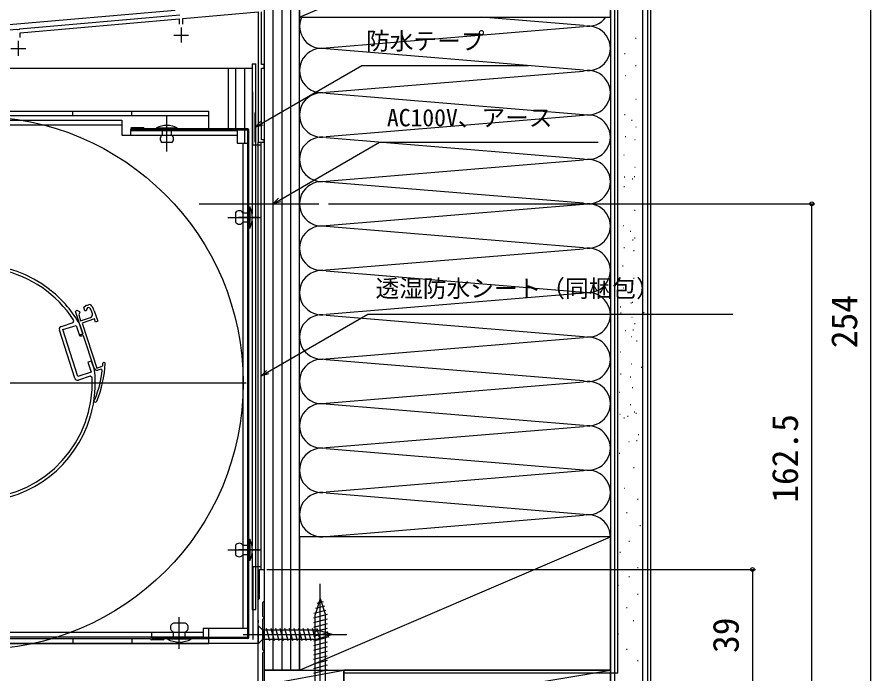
# Model space of a CAD drawing. Units: millimetres, scale not verified. Extents: x -525 to 525, y -783 to 779.
# Drawn here: x -127.4 to 161, y 308.9 to 530.8 of the extents above; entities that cross this region are included whole.
import ezdxf
from ezdxf.enums import TextEntityAlignment as Align

# ---------------------------------------------------------------- set-up
doc = ezdxf.new("R2010")
doc.units = ezdxf.units.MM
doc.header["$LTSCALE"] = 4
for name, color, linetype in [('0-3_YKK_11', 7, 'Continuous'), ('0-5_YKK_12', 2, 'Continuous'), ('0-6_YKK_13', 4, 'Continuous'), ('0-8_YKK_D', 6, 'Continuous'), ('0-A_YSS_K', 3, 'Continuous'), ('0-B_YSS_KE', 3, 'Continuous')]:
    doc.layers.add(name, color=color, linetype=linetype)
doc.styles.add('ＭＳ ゴシック', font='')
doc.styles.get('ＭＳ ゴシック').set_extended_font_data('MS Gothic')

msp = doc.modelspace()

# ---------------------------------------------------------------- linework, layer by layer
at = {"layer": '0-3_YKK_11'}
for p, q in [((-71.999, 527.201), (-71.999, 522.201)), ((-126.999, 522.701), (-126.999, 517.701)), ((-74.499, 524.701), (-69.499, 524.701)), ((-129.499, 520.201), (-124.499, 520.201)), ((-103.992, 433.397), (-103.331, 433.617)), ((-102.136, 433.143), (-101.681, 432.301)), ((-107.929, 408.843), (-113.103, 425.036)), ((-101.19, 401.658), (-101.045, 401.815))]:
    msp.add_line(p, q, dxfattribs=at)
for points in [[(-72.455, 531.386), (-126.542, 526.654), (-126.714, 526.518), (-127.262, 526.47), (-127.455, 526.574), (-166.342, 523.172), (-166.514, 523.036), (-167.063, 522.991), (-167.235, 523.097)], [(-71.399, 528.401), (-71.399, 530.274), (-45.999, 532.496), (-45.999, 488.501), (-43.999, 488.501), (-43.999, 489.301), (-44.799, 489.301), (-44.799, 513.501), (-43.999, 513.501), (-43.999, 514.701), (-44.799, 514.701), (-44.799, 532.501)], [(-126.399, 523.901), (-126.399, 525.462), (-72.599, 530.169), (-72.599, 528.401)], [(-115.946, 438.383), (-116.145, 438.414), (-116.416, 438.628), (-116.491, 438.814)], [(-103.821, 432.258), (-104.074, 431.523), (-104.505, 431.525), (-104.91, 432.747), (-104.298, 433.232)], [(-101.338, 412.151), (-104.993, 423.16), (-105.942, 422.845), (-106.163, 423.509), (-105.214, 423.825), (-107.714, 431.354), (-107.209, 431.792), (-106.346, 431.359), (-106.218, 430.973), (-106.408, 430.593), (-106.598, 430.214), (-105.936, 428.221), (-102.615, 429.324)], [(-101.335, 431.501), (-100.181, 428.025), (-100.94, 427.773), (-101.287, 428.817), (-105.463, 427.43)], [(-101.981, 430.588), (-102.308, 431.574), (-102.726, 432.347)], [(-112.455, 426.293), (-108.475, 427.565), (-108.207, 428.312)], [(-105.463, 427.43), (-100.42, 412.245), (-98.69, 412.82), (-98.485, 413.085)], [(-106.847, 409.399), (-111.9, 425.211), (-107.423, 426.642), (-106.342, 423.26), (-105.104, 423.656), (-106.071, 426.685), (-106.095, 426.74)], [(-101.232, 411.519), (-101.244, 411.578), (-102.212, 414.606), (-103.451, 414.211), (-102.37, 410.829), (-106.847, 409.399)], [(-98.443, 413.858), (-98.238, 414.129), (-98.034, 414.197), (-97.64, 413.899)], [(-98.617, 411.554), (-99.01, 411.871), (-100.073, 411.518)], [(-102.04, 409.014), (-102.692, 409.467), (-106.672, 408.195)], [(-102.701, 395.654), (-102.747, 395.849), (-102.65, 396.181), (-102.506, 396.321)], [(-45.999, 306.204), (-45.999, 326.245), (-45.879, 326.429), (-45.879, 326.979), (-45.999, 327.162), (-45.999, 333.904), (-45.699, 334.204), (-45.499, 334.404), (-45.499, 344.204), (-43.999, 344.204), (-43.999, 333.504), (-44.299, 333.204), (-44.499, 333.004), (-44.499, 328.404), (-44.299, 328.204), (-43.999, 327.904), (-43.999, 327.804), (-44.299, 327.504), (-44.499, 327.304), (-44.499, 317.104), (-44.299, 316.904), (-43.999, 316.604), (-43.999, 316.504), (-44.299, 316.204), (-44.499, 316.004), (-44.499, 305.101)]]:
    msp.add_lwpolyline(points, dxfattribs=at)
for centre, radius, start, end in [((-140.998, 407.2), 40, 52.21746, 122.97333), ((-140.998, 407.2), 39, 32.77464, 122.66536), ((-140.998, 407.2), 40, 29.24177, 51.22256), ((-103.677, 432.448), 1, 108.36994, 128.36995), ((-103.254, 432.062), 0.6, 28.36999, 160.96491), ((-103.016, 432.668), 1, 28.37001, 108.36999), ((-102.93, 430.273), 1, 288.37001, 18.36999), ((-106.081, 429.925), 5, 18.36998, 28.36999), ((-112.151, 425.341), 1, 107.72001, 197.71999), ((-135.107, 415.479), 37.5, 337.31702, 357.58643), ((-135.107, 415.479), 36.7, 356.26076, 357.46884), ((-140.998, 407.2), 40, 344.21744, 6.19823), ((-100.388, 412.467), 1, 198.37001, 288.36999), ((-135.107, 415.479), 36.7, 338.14316, 353.86105), ((-140.998, 407.2), 39, 272.77464, 2.66536), ((-106.977, 409.147), 1, 197.72001, 287.71999), ((-100.969, 401.21), 0.5, 116.31878, 337.31702), ((-140.998, 407.2), 40, 272.46667, 343.22254)]:
    msp.add_arc(centre, radius, start, end, dxfattribs=at)
at = {"layer": '0-5_YKK_12'}
for p, q in [((-43.999, 559.201), (-43.999, 305.201)), ((-151.999, 526.301), (-73.999, 533.125)), ((-136.999, 513.501), (-47.999, 513.501)), ((-55.999, 492.995), (-55.999, 513.501)), ((-53.499, 492.995), (-53.499, 513.501)), ((-50.499, 492.995), (-50.499, 513.501)), ((-47.999, 513.501), (-47.999, 464.334)), ((-50.499, 488.197), (-50.499, 492.595)), ((-46.002, 488.505), (-44.999, 488.505)), ((-45.999, 319.204), (-45.999, 488.504)), ((-44.995, 344.201), (-44.999, 488.505)), ((-65.93, 467.7), (-25.43, 467.7)), ((-47.999, 461.869), (-47.999, 352.034)), ((-231.998, 407.2), (-49.998, 407.2)), ((-45.999, 319.204), (-137, 319.204))]:
    msp.add_line(p, q, dxfattribs=at)
msp.add_circle((-140.998, 407.2), 90, dxfattribs=at)
at = {"layer": '0-6_YKK_13'}
for p, q in [((-47.999, 515.001), (-46.799, 515.001)), ((-47.999, 515.001), (-47.999, 464.334)), ((-46.799, 330.701), (-46.799, 515.001)), ((-142.001, 499.004), (-62.601, 499.004)), ((-108.601, 497.404), (-108.601, 499.004)), ((-88.601, 497.404), (-88.601, 499.004)), ((-62.601, 492.995), (-62.601, 499.004)), ((-62.601, 497.404), (-142.001, 497.404)), ((-76.799, 485.394), (-76.799, 497.195)), ((-76.799, 488.545), (-76.799, 497.143)), ((-91.998, 494.297), (-143.598, 494.297)), ((-84.599, 493.395), (-88.699, 493.395)), ((-84.599, 493.395), (-84.599, 492.995)), ((-49.499, 492.995), (-88.699, 492.995)), ((-49.496, 492.595), (-88.699, 492.595)), ((-75.199, 490.897), (-75.199, 492.995)), ((-49.499, 321.295), (-49.499, 492.595)), ((-49.099, 321.295), (-49.099, 492.595)), ((-75.199, 488.394), (-78.399, 488.394)), ((-51.098, 488.197), (-51.098, 324.297)), ((-53.598, 464.702), (-53.598, 461.502)), ((-51.098, 464.702), (-49.099, 464.702)), ((-49.099, 466.702), (-48.799, 466.702)), ((-49.099, 459.502), (-49.099, 466.702)), ((-49.099, 464.702), (-49.099, 461.502)), ((-48.799, 466.702), (-48.799, 459.502)), ((-56.268, 463.102), (-44.899, 463.102)), ((-45.639, 463.097), (-52.657, 463.097)), ((-49.099, 461.502), (-51.098, 461.502)), ((-47.999, 461.869), (-47.999, 352.034)), ((-48.799, 459.502), (-49.099, 459.502)), ((-53.598, 352.397), (-53.598, 349.197)), ((-48.799, 354.397), (-48.799, 347.197)), ((-56.268, 350.797), (-44.899, 350.797)), ((-45.639, 350.797), (-52.657, 350.797)), ((-47.999, 349.569), (-47.999, 330.701)), ((-48.799, 347.197), (-49.099, 347.197)), ((-24.999, 289.404), (-24.999, 339.404)), ((-24.999, 334.404), (-26.749, 328.853)), ((-23.609, 331.825), (-26.645, 331.012)), ((-24.061, 333.257), (-26.11, 332.708)), ((-24.999, 334.404), (-23.249, 328.853)), ((-47.999, 330.701), (-46.799, 330.701)), ((-22.706, 328.962), (-27.299, 327.731)), ((-23.158, 330.394), (-27.18, 329.316)), ((-26.749, 296.154), (-26.749, 328.853)), ((-23.249, 296.154), (-23.249, 328.853)), ((-70.599, 326.092), (-74.599, 326.092)), ((-72.599, 317.692), (-72.599, 328.092)), ((-22.699, 327.411), (-27.299, 326.178)), ((-74.599, 320.892), (-74.599, 323.092)), ((-72.599, 317.414), (-72.599, 324.678)), ((-70.599, 320.892), (-70.599, 323.092)), ((-62.601, 321.295), (-62.601, 324.304)), ((-45.996, 325.296), (-45.996, 319.096)), ((-45.996, 325.296), (-44.446, 323.746)), ((-25.912, 323.746), (-44.446, 323.746)), ((-44.446, 323.746), (-44.446, 320.646)), ((-42.02, 320.096), (-43.145, 324.296)), ((-40.467, 320.096), (-41.592, 324.296)), ((-38.914, 320.096), (-40.039, 324.296)), ((-37.361, 320.096), (-38.486, 324.296)), ((-35.808, 320.096), (-36.933, 324.296)), ((-34.255, 320.096), (-35.38, 324.296)), ((-32.702, 320.096), (-33.828, 324.296)), ((-31.149, 320.096), (-32.275, 324.296)), ((-29.596, 320.096), (-30.722, 324.296)), ((-28.043, 320.096), (-29.169, 324.296)), ((-26.49, 320.096), (-27.616, 324.296)), ((-22.699, 325.858), (-27.299, 324.625)), ((-22.699, 324.305), (-27.299, 323.072)), ((-25.007, 320.355), (-26.063, 324.296)), ((-20.996, 322.196), (-25.912, 323.746)), ((-22.143, 321.258), (-22.692, 323.308)), ((-143.598, 322.997), (-64.498, 322.997)), ((-82.288, 320.804), (-142.001, 320.804)), ((-108.601, 320.804), (-108.601, 319.204)), ((-88.601, 320.804), (-88.601, 319.204)), ((-81.998, 322.997), (-81.998, 321.397)), ((-77.799, 320.495), (-81.899, 320.495)), ((-81.896, 321.295), (-49.499, 321.295)), ((-49.499, 320.895), (-81.896, 320.895)), ((-80.799, 321.295), (-80.799, 320.895)), ((-77.799, 320.495), (-77.799, 320.895)), ((-76.599, 320.804), (-77.799, 320.804)), ((-68.599, 320.892), (-76.599, 320.892)), ((-76.599, 320.892), (-76.599, 320.692)), ((-68.599, 320.692), (-76.599, 320.692)), ((-68.599, 320.892), (-68.599, 320.692)), ((-62.601, 320.804), (-68.599, 320.804)), ((-62.601, 319.204), (-62.601, 320.895)), ((-50.996, 322.196), (-15.996, 322.196)), ((-45.996, 319.096), (-44.446, 320.646)), ((-44.446, 320.646), (-25.912, 320.646)), ((-22.699, 322.752), (-27.299, 321.519)), ((-22.699, 321.199), (-27.299, 319.966)), ((-20.996, 322.196), (-25.912, 320.646)), ((-142.001, 319.204), (-62.601, 319.204)), ((-22.699, 319.646), (-27.299, 318.414)), ((-22.699, 318.093), (-27.299, 316.861)), ((-22.699, 316.54), (-27.299, 315.308)), ((-22.699, 314.987), (-27.299, 313.755)), ((-22.699, 313.434), (-27.299, 312.202)), ((-22.699, 311.882), (-27.299, 310.649)), ((-22.699, 310.329), (-27.299, 309.096))]:
    msp.add_line(p, q, dxfattribs=at)
for points in [[(-145.198, 495.897), (-145.198, 509.497), (-143.598, 509.497), (-143.598, 495.897), (-91.998, 495.897), (-91.998, 490.897), (-53.098, 490.897)], [(-53.098, 492.497), (-53.098, 488.197), (-49.498, 488.197), (-49.498, 324.297), (-64.498, 324.297), (-64.498, 321.397), (-143.598, 321.397), (-143.598, 304.697), (-145.198, 304.697), (-145.198, 321.397)], [(-88.998, 490.897), (-88.998, 492.497), (-53.098, 492.497)], [(-75.199, 492.995), (-78.399, 492.995), (-78.399, 490.897)], [(-51.098, 352.397), (-49.099, 352.397), (-49.099, 349.197), (-51.098, 349.197)], [(-49.099, 347.197), (-49.099, 354.397), (-48.799, 354.397)]]:
    msp.add_lwpolyline(points, dxfattribs=at)
msp.add_lwpolyline([(-80.399, 493.295), (-80.399, 492.995), (-73.199, 492.995), (-73.199, 493.295)], close=True, dxfattribs=at)
for centre, radius, start, end in [((-88.699, 492.995), 0.4, 90, 270), ((-76.799, 486.545), 7.65, 61.92751, 118.07249), ((-77.572, 489.645), 1.5, 123.44139, 236.55861), ((-76.025, 489.645), 1.5, 303.44139, 56.55861), ((-49.499, 492.595), 0.4, 0, 90), ((-52.348, 463.872), 1.5, 33.55731, 146.44269), ((-55.549, 463.102), 7.65, 331.92751, 28.07249), ((-52.348, 462.331), 1.5, 213.55731, 326.44269), ((-52.348, 351.568), 1.5, 33.55731, 146.44269), ((-55.549, 350.797), 7.65, 331.92751, 28.07249), ((-52.348, 350.026), 1.5, 213.55731, 326.44269), ((-73.974, 324.592), 1.625, 112.61986, 247.38014), ((-71.224, 324.592), 1.625, 292.61986, 67.38014), ((-81.899, 320.895), 0.4, 90, 270), ((-72.599, 328.192), 8.5, 241.92751, 298.07249), ((-49.499, 321.295), 0.4, 270, 0)]:
    msp.add_arc(centre, radius, start, end, dxfattribs=at)
at = {"layer": '0-8_YKK_D'}
for p, q in [((161.001, 305.204), (161.001, 559.201)), ((-22.191, 467.704), (142.001, 467.704)), ((141.001, 305.204), (141.001, 467.704)), ((-42.999, 344.204), (122.001, 344.204)), ((121.001, 344.204), (121.001, 305.204))]:
    msp.add_line(p, q, dxfattribs=at)
for points in [[(-46.999, 493.577), (-44.79, 494.852), (-10.936, 514.394), (45.391, 514.394)], [(-44.449, 494.26), (-46.999, 493.577), (-45.132, 495.444)], [(-40.999, 467.704), (-38.79, 468.978), (-4.936, 488.521), (68.89, 488.521)], [(-38.449, 468.387), (-40.999, 467.704), (-39.132, 469.57)], [(-44.999, 409.586), (-42.79, 410.861), (-8.936, 430.403), (114.318, 430.403)], [(-42.449, 410.269), (-44.999, 409.586), (-43.132, 411.453)]]:
    msp.add_lwpolyline(points, dxfattribs=at)
for centre in [(141.001, 467.704), (121.001, 344.204)]:
    msp.add_circle(centre, 0.637, dxfattribs=at)
at = {"layer": '0-A_YSS_K'}
for p, q in [((-43.999, 634.196), (-43.999, 310.201)), ((-40.999, 634.196), (-40.999, 310.201)), ((-37.999, 634.196), (-37.999, 310.201)), ((-34.999, 634.196), (-34.999, 310.201)), ((-31.999, 310.201), (-31.999, 634.196)), ((-31.999, 355.201), (-31.999, 634.196)), ((73.001, 634.196), (73.001, 355.201)), ((74.501, 295.201), (74.501, 634.196)), ((84.001, 295.201), (84.001, 634.196)), ((86.501, 634.196), (86.501, 295.201)), ((-31.999, 530.702), (73.001, 575.702)), ((63.97, 527.859), (29.557, 530.702)), ((-22.967, 520.359), (63.97, 527.543)), ((81.471, 523.689), (81.671, 523.689)), ((63.97, 512.859), (-22.967, 520.043)), ((77.741, 518.509), (77.941, 518.509)), ((81.471, 514.365), (81.671, 514.365)), ((-22.967, 505.359), (63.97, 512.543)), ((77.948, 511.05), (78.148, 511.05)), ((-22.967, 505.043), (63.97, 497.859)), ((81.54, 503.051), (81.74, 503.051)), ((63.97, 497.543), (-22.967, 490.359)), ((77.81, 497.87), (78.01, 497.87)), ((80.148, 495.891), (80.348, 495.891)), ((81.54, 493.726), (81.74, 493.726)), ((78.017, 490.411), (78.217, 490.411)), ((-22.967, 490.043), (63.97, 482.859)), ((81.22, 489.404), (81.42, 489.404)), ((-22.967, 475.359), (63.97, 482.543)), ((77.49, 484.224), (77.69, 484.224)), ((81.22, 480.08), (81.42, 480.08)), ((77.697, 476.765), (77.897, 476.765)), ((80.391, 476.127), (80.591, 476.127)), ((81.048, 476.888), (81.248, 476.888)), ((63.97, 467.859), (-22.967, 475.043)), ((77.526, 473.573), (77.726, 473.573)), ((-22.967, 460.359), (63.97, 467.543)), ((81.117, 465.574), (81.317, 465.574)), ((63.97, 452.859), (-22.967, 460.043)), ((77.388, 460.394), (77.588, 460.394)), ((79.726, 458.414), (79.926, 458.414)), ((81.117, 456.25), (81.317, 456.25)), ((77.595, 452.934), (77.795, 452.934)), ((80.459, 455.489), (80.659, 455.489)), ((-22.967, 445.359), (63.97, 452.543)), ((80.797, 451.927), (80.997, 451.927)), ((-22.967, 445.043), (63.97, 437.859)), ((77.068, 446.747), (77.268, 446.747)), ((80.139, 441.842), (80.339, 441.842)), ((80.797, 442.603), (80.997, 442.603)), ((77.275, 439.288), (77.475, 439.288)), ((79.968, 438.65), (80.168, 438.65)), ((63.97, 437.543), (-22.967, 430.359)), ((76.355, 432.885), (76.555, 432.885)), ((79.913, 434.243), (80.113, 434.243)), ((80.357, 434.485), (80.557, 434.485)), ((-22.967, 430.043), (63.97, 422.859)), ((76.391, 430.927), (76.591, 430.927)), ((84.195, 430.977), (84.395, 430.977)), ((80.194, 429.377), (80.394, 429.377)), ((81.157, 427.283), (81.357, 427.283)), ((77.956, 424.882), (78.156, 424.882)), ((80.599, 425.181), (80.799, 425.181)), ((-22.967, 415.359), (63.97, 422.543)), ((79.982, 422.928), (80.182, 422.928)), ((81.794, 421.374), (81.994, 421.374)), ((76.253, 417.748), (76.453, 417.748)), ((63.97, 407.859), (-22.967, 415.043)), ((79.982, 413.604), (80.182, 413.604)), ((83.395, 412.57), (83.595, 412.57)), ((76.46, 410.289), (76.66, 410.289)), ((-22.967, 400.359), (63.97, 407.543)), ((79.662, 409.282), (79.862, 409.282)), ((75.932, 404.102), (76.132, 404.102)), ((80.335, 405.639), (80.535, 405.639)), ((63.97, 392.859), (-22.967, 400.043)), ((79.662, 399.958), (79.862, 399.958)), ((76.14, 396.643), (76.34, 396.643)), ((77.583, 395.439), (77.783, 395.439)), ((78.833, 396.005), (79.033, 396.005)), ((81.081, 397.433), (81.281, 397.433)), ((81.585, 397.04), (81.785, 397.04)), ((-22.967, 385.359), (63.97, 392.543)), ((82.385, 389.837), (82.585, 389.837)), ((79.184, 387.436), (79.384, 387.436)), ((81.827, 387.736), (82.027, 387.736)), ((-22.967, 385.043), (63.97, 377.859)), ((75.982, 383.434), (76.182, 383.434)), ((80.784, 378.633), (80.984, 378.633)), ((63.97, 377.543), (-22.967, 370.359)), ((-22.967, 370.043), (63.97, 362.859)), ((77.725, 371.702), (77.925, 371.702)), ((82.201, 367.972), (82.401, 367.972)), ((78.471, 363.496), (78.671, 363.496)), ((-22.967, 355.359), (63.97, 362.543)), ((82.946, 359.02), (83.146, 359.02)), ((-31.999, 310.201), (73.001, 355.201)), ((79.217, 353.798), (79.417, 353.798)), ((76.233, 350.068), (76.433, 350.068)), ((82.201, 344.846), (82.401, 344.846)), ((79.217, 341.862), (79.417, 341.862)), ((75.487, 338.878), (75.687, 338.878)), ((82.201, 335.894), (82.401, 335.894)), ((78.471, 331.419), (78.671, 331.419)), ((80.709, 326.943), (80.909, 326.943)), ((75.487, 322.467), (75.687, 322.467)), ((78.471, 317.245), (78.671, 317.245)), ((82.201, 313.515), (82.401, 313.515)), ((-43.999, 310.201), (-43.999, 305.201)), ((-43.999, 310.201), (-16.999, 310.201)), ((-43.999, 305.201), (-16.999, 310.201)), ((-31.999, 310.201), (-43.999, 310.201)), ((-16.999, 305.201), (-16.999, 310.201)), ((-16.999, 295.201), (73.001, 310.201))]:
    msp.add_line(p, q, dxfattribs=at)
msp.add_lwpolyline([(-16.999, 295.201), (73.001, 295.201), (73.001, 310.201), (-16.999, 310.201)], close=True, dxfattribs=at)
for centre, start, end in [((-24.499, 527.701), 156.40734, 281.78353), ((65.501, 535.201), 258.21646, 323.14668), ((65.501, 520.201), 258.21646, 101.78354), ((-24.499, 512.701), 78.21649, 281.78353), ((65.501, 505.201), 258.21646, 101.78354), ((-24.499, 497.701), 78.21649, 281.78353), ((65.501, 490.201), 258.21646, 101.78354), ((-24.499, 482.701), 78.21648, 281.78352), ((65.501, 475.201), 258.21646, 101.78354), ((-24.499, 467.701), 78.21648, 281.78353), ((65.501, 460.201), 258.21646, 101.78354), ((-24.499, 452.701), 78.21649, 281.78353), ((65.501, 445.201), 258.21646, 101.78354), ((-24.499, 437.701), 78.21649, 281.78353), ((65.501, 430.201), 258.21646, 101.78354), ((-24.499, 422.701), 78.21648, 281.78352), ((65.501, 415.201), 258.21646, 101.78354), ((-24.499, 407.701), 78.21648, 281.78353), ((65.501, 400.201), 258.21646, 101.78354), ((-24.499, 392.701), 78.21649, 281.78353), ((65.501, 385.201), 258.21646, 101.78354), ((-24.499, 377.701), 78.21649, 281.78353), ((65.501, 370.201), 258.21646, 101.78354), ((-24.499, 362.701), 78.21649, 281.78353), ((65.501, 355.201), 0, 101.78354)]:
    msp.add_arc(centre, 7.5, start, end, dxfattribs=at)
at = {"layer": '0-B_YSS_KE'}
for p, q in [((73.001, 634.196), (73.001, 295.201)), ((75.5, 309.201), (75.5, 634.196)), ((-47.798, 487.513), (-47.798, 505.517)), ((-46.999, 488.501), (-46.999, 498.501)), ((-44.999, 487.502), (-47.807, 487.502)), ((-44.999, 345.204), (-44.999, 487.502)), ((-47.798, 345.204), (-47.798, 320.504)), ((-47.798, 345.204), (-45.012, 345.204)), ((75.5, 309.201), (-16.999, 309.201))]:
    msp.add_line(p, q, dxfattribs=at)
msp.add_lwpolyline([(85.501, 634.196), (85.501, 295.201), (73.001, 295.201)], dxfattribs=at)
for points in [[(73.001, 530.702), (73.001, 575.702), (-31.999, 575.702), (-31.999, 530.702)], [(73.001, 310.201), (73.001, 355.201), (-31.999, 355.201), (-31.999, 310.201)]]:
    msp.add_lwpolyline(points, close=True, dxfattribs=at)

# ---------------------------------------------------------------- texts
at = {"layer": '0-8_YKK_D', "style": 'ＭＳ ゴシック'}
for s, p in [('防水テープ', (-9.53, 517.988)), ('AC100V、アース', (-2.486, 492.102)), ('透湿防水シート（同梱包）', (-6.333, 434.432))]:
    msp.add_text(s, height=5.865, dxfattribs=at).set_placement(p, align=Align.BOTTOM_LEFT)
for s, p in [('254', (159.001, 418.941)), ('162.5', (139.001, 366.749)), ('39', (119.001, 316.01))]:
    msp.add_text(s, height=8.798, rotation=90, dxfattribs=at).set_placement(p, align=Align.BOTTOM_LEFT)

doc.saveas('drawing.dxf')
